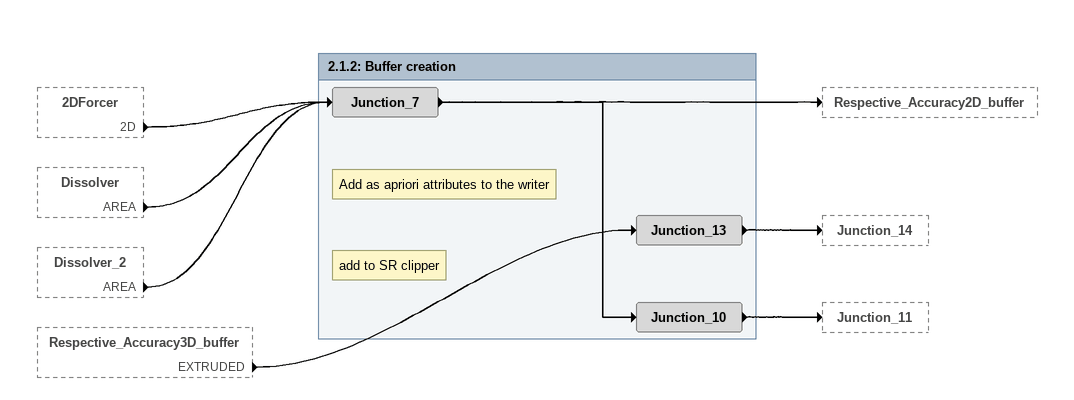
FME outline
2DForcer [outside]
    2D -> Junction_7
Dissolver [outside]
    AREA -> Junction_7
Dissolver_2 [outside]
    AREA -> Junction_7
Respective_Accuracy3D_buffer [outside]
    EXTRUDED -> Junction_13

Bookmark: 2.1.2: Buffer creation
Junction_7
    -> Respective_Accuracy2D_buffer
    -> Junction_10
Note: Add as apriori attributes to the writer
Junction_13
    -> Junction_14
Note: add to SR clipper
Junction_10
    -> Junction_11
